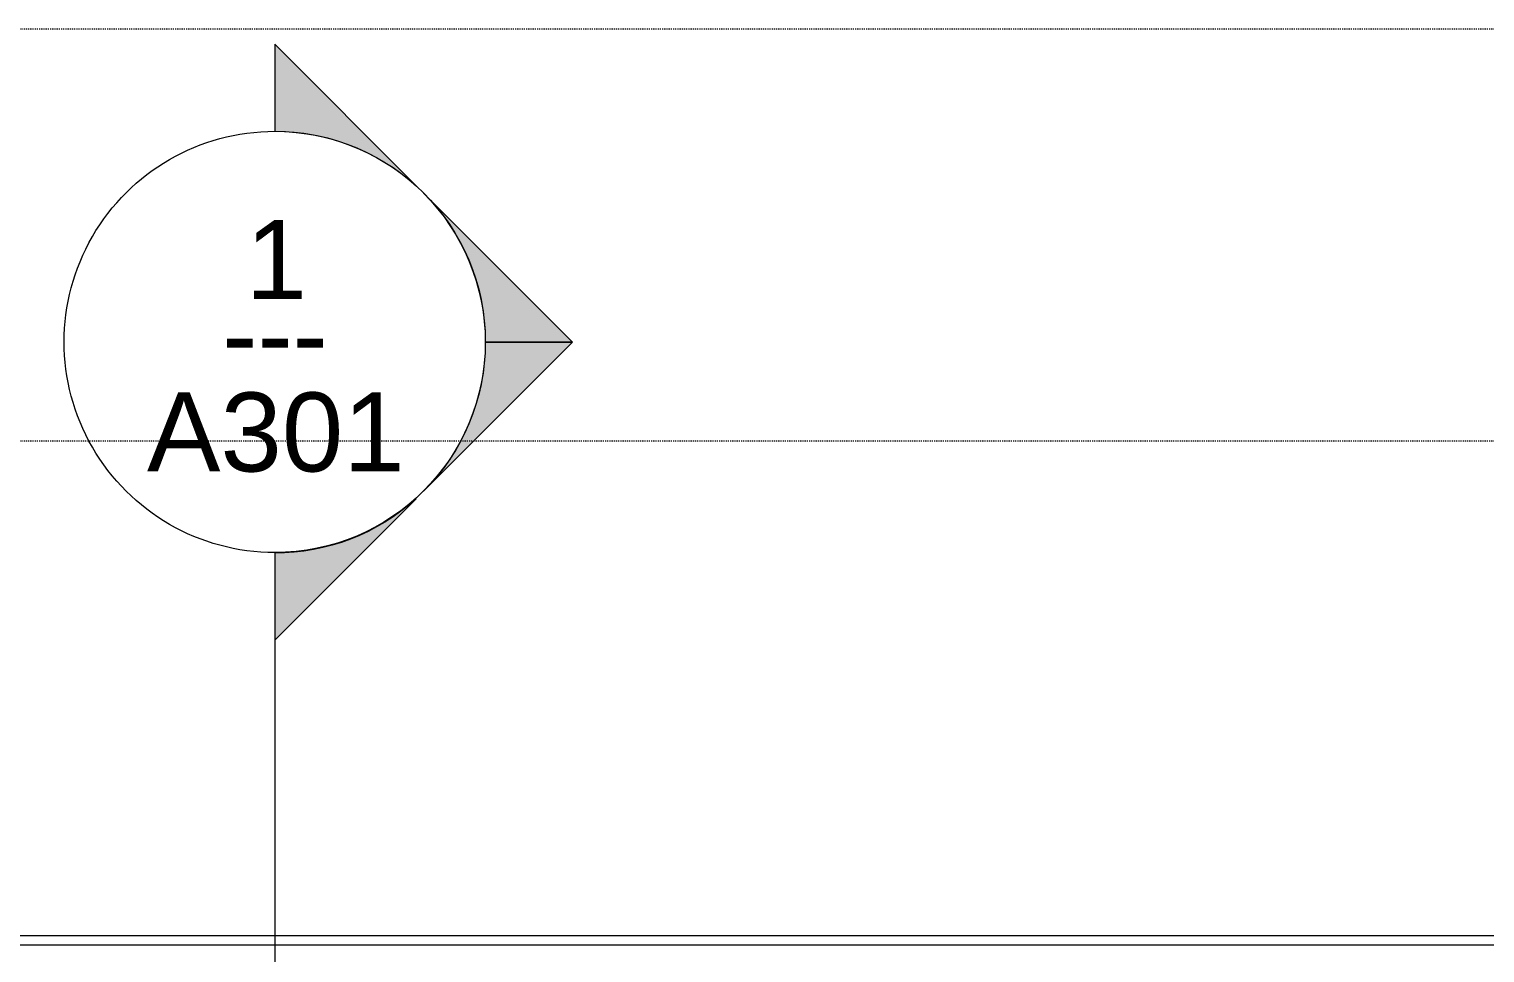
# Model space of a CAD drawing. Header units: inches. Extents: x 9610 to 16692, y -360 to 647.
# Drawn here: x 11583 to 11748.9, y 421.7 to 527 of the extents above; entities that cross this region are included whole.
import ezdxf

# ---------------------------------------------------------------- set-up
doc = ezdxf.new("R2010")
doc.units = ezdxf.units.IN
doc.header["$MEASUREMENT"] = 0
doc.linetypes.add('Aligning Line 1_8_', pattern=[0.25, 0.125, -0.125])
for name, color, linetype, lineweight in [('A-WALL-3', 135, 'Continuous', 13), ('G-ANNO-SYMB', 111, 'Aligning Line 1_8_', 9), ('G-ANNO-SYMB-1', 111, 'Continuous', 9)]:
    doc.layers.add(name, color=color, linetype=linetype, lineweight=lineweight)
doc.styles.add('Arial', font='arial.ttf', dxfattribs={"height": 8.999999999999991})
doc.styles.add('Century Gothic', font='ufonts.com_century-gothic.ttf', dxfattribs={"height": 8.999999999999991})

# ---------------------------------------------------------------- blocks, each defined once
blk = doc.blocks.new('Basic Wall _ EXT - FIBER CEMENT - SMALL - ___-2145935-BUILDING SECTION - EAST_WEST - LOOKING NORTH')
at = {"layer": 'A-WALL-3'}
for p, q in [((12125.15336368927, 423.6633598175411), (11546.98939611051, 423.6633598175411)), ((12109.71232152576, 422.602699647443), (11546.98939611051, 422.602699647443))]:
    blk.add_line(p, q, dxfattribs=at)
blk = doc.blocks.new('Section - Section Head - Filled-22785-BUILDING SECTION - EAST_WEST - LOOKING NORTH')
at = {"layer": 'G-ANNO-SYMB-1'}
h = blk.add_hatch(color=256, dxfattribs=at)
edge = h.paths.add_edge_path(flags=0)
edge.add_arc((10178.18939611049, 472.9348735142124), 24.03123559096272, 89.99999999999989, 132.0783950246249, ccw=False)
edge.add_line((10178.18939611049, 496.966109105176), (10178.18939611049, 506.8759990111666))
edge.add_line((10178.18939611049, 506.8759990111666), (10162.08494075386, 490.7715436545297))
h = blk.add_hatch(color=256, dxfattribs=at)
edge = h.paths.add_edge_path(flags=0)
edge.add_line((10161.21883336202, 489.9054362626895), (10144.24827061354, 472.9348735142125))
edge.add_line((10144.24827061354, 472.9348735142125), (10154.18939611049, 472.9348735142124))
edge.add_arc((10178.18939611049, 472.9348735142121), 23.99999999999891, 135, 179.9999999999995, ccw=False)
h = blk.add_hatch(color=256, dxfattribs=at)
edge = h.paths.add_edge_path(flags=0)
edge.add_arc((10178.18939611049, 472.9348735142124), 23.99999999999989, 180.0000000000001, 225.0000000000011, ccw=False)
edge.add_line((10154.18939611049, 472.9348735142124), (10144.24827061354, 472.9348735142125))
edge.add_line((10144.24827061354, 472.9348735142125), (10161.21883336202, 455.9643107657353))
h = blk.add_hatch(color=256, dxfattribs=at)
edge = h.paths.add_edge_path(flags=0)
edge.add_line((10162.08494075386, 455.098203373895), (10178.18939611049, 438.9937480172579))
edge.add_line((10178.18939611049, 438.9937480172579), (10178.18939611049, 448.9036379232484))
edge.add_arc((10178.18939611049, 472.9348735142123), 24.03123559096389, 227.9216049753765, 270, ccw=False)
for p, q in [((10162.08494075386, 490.7715436545297), (10178.18939611049, 506.8759990111666)), ((10178.18939611049, 506.8759990111666), (10178.18939611049, 496.966109105176)), ((10144.24827061354, 472.9348735142125), (10161.21883336202, 489.9054362626895)), ((10154.18939611049, 472.9348735142124), (10144.24827061354, 472.9348735142125)), ((10161.21883336202, 455.9643107657353), (10144.24827061354, 472.9348735142125)), ((10144.24827061354, 472.9348735142125), (10154.18939611049, 472.9348735142124)), ((10178.18939611049, 438.9937480172579), (10162.08494075386, 455.098203373895)), ((10178.18939611049, 448.9036379232484), (10178.18939611049, 438.9937480172579))]:
    blk.add_line(p, q, dxfattribs=at)
for centre, radius, start, end in [((10178.18939611049, 472.966109105176), 23.99999999999988, 89.9999999999998, 269.9999999999994), ((10178.18939611049, 472.9348735142124), 24.03123559096272, 89.9999999999996, 132.0783950246245), ((10178.18939611049, 472.966109105176), 24, 269.9999999999996, 90), ((10178.18939611049, 472.9348735142121), 23.99999999999891, 134.9999999999997, 179.9999999999992), ((10178.18939611049, 472.9348735142124), 23.99999999999989, 179.9999999999997, 225.0000000000008), ((10178.18939611049, 472.9348735142123), 24.03123559096389, 227.9216049753762, 269.9999999999996)]:
    blk.add_arc(centre, radius, start, end, dxfattribs=at)

msp = doc.modelspace()

# ---------------------------------------------------------------- linework, layer by layer
at = {"layer": 'G-ANNO-SYMB'}
for p, q in [((12461.75585150602, 526.9530956233257), (9706.240318690587, 526.9530956233159)), ((12461.75585150602, 480.0000000000442), (9706.211851506016, 480.0000000000344))]:
    msp.add_line(p, q, dxfattribs=at)
at = {"layer": 'G-ANNO-SYMB-1'}
msp.add_line((11610.9893961105, 467.2810495269948), (11610.9893961105, -174.014676581588), dxfattribs=at)

# ---------------------------------------------------------------- block references
at = {"layer": 'A-WALL-3'}
msp.add_blockref('Basic Wall _ EXT - FIBER CEMENT - SMALL - ___-2145935-BUILDING SECTION - EAST_WEST - LOOKING NORTH', (0, 0), dxfattribs=at)
at = {"layer": 'G-ANNO-SYMB-1', "extrusion": (0, 0, -1)}
msp.add_blockref('Section - Section Head - Filled-22785-BUILDING SECTION - EAST_WEST - LOOKING NORTH', (-21789.17879222098, 18.34617601265167), dxfattribs=at)

# ---------------------------------------------------------------- texts
at = {"layer": 'G-ANNO-SYMB-1', "char_height": 8.999999999999991, "attachment_point": 1}
for s, insert, width, style in [('1', (11607.66841963473, 505.1896859871625), 8.483999999999991, 'Arial'), ('---', (11605.01710854802, 496.6829930737766), 15.45299999999999, 'Century Gothic'), ('A301', (11596.42432514654, 485.5534417978296), 35.75399999999996, 'Arial')]:
    msp.add_mtext(s, dxfattribs=dict(at, insert=insert, width=width, style=style))

doc.saveas('drawing.dxf')
